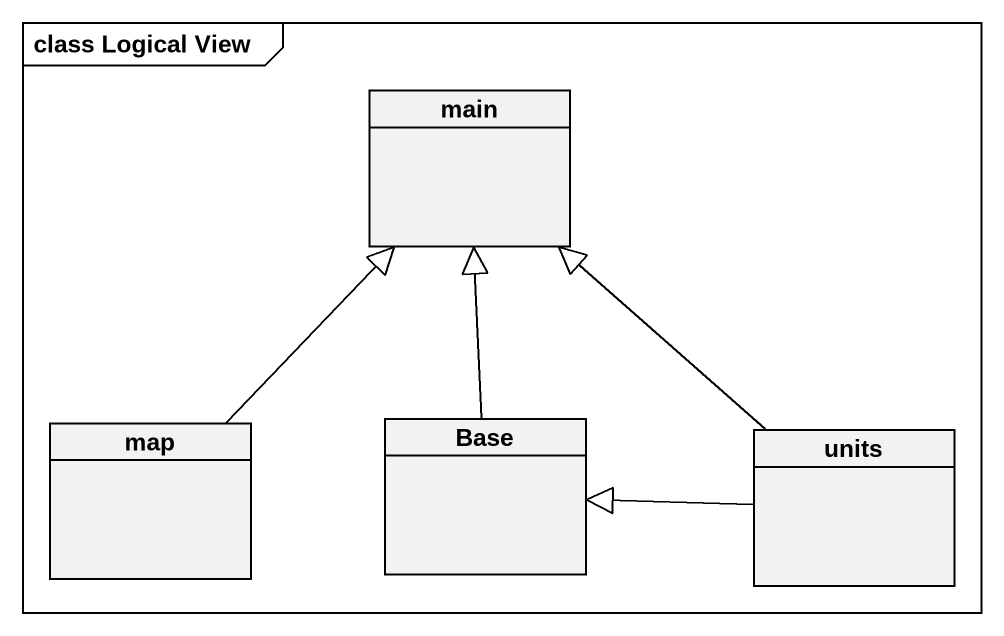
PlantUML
@startuml
mainframe class Logical View
hide circle
hide empty members
class main
class "map" as map_
class Base
class units
map_ -up-|> main
Base -up-|> main
units -up-|> main
units -left-|> Base
@enduml
